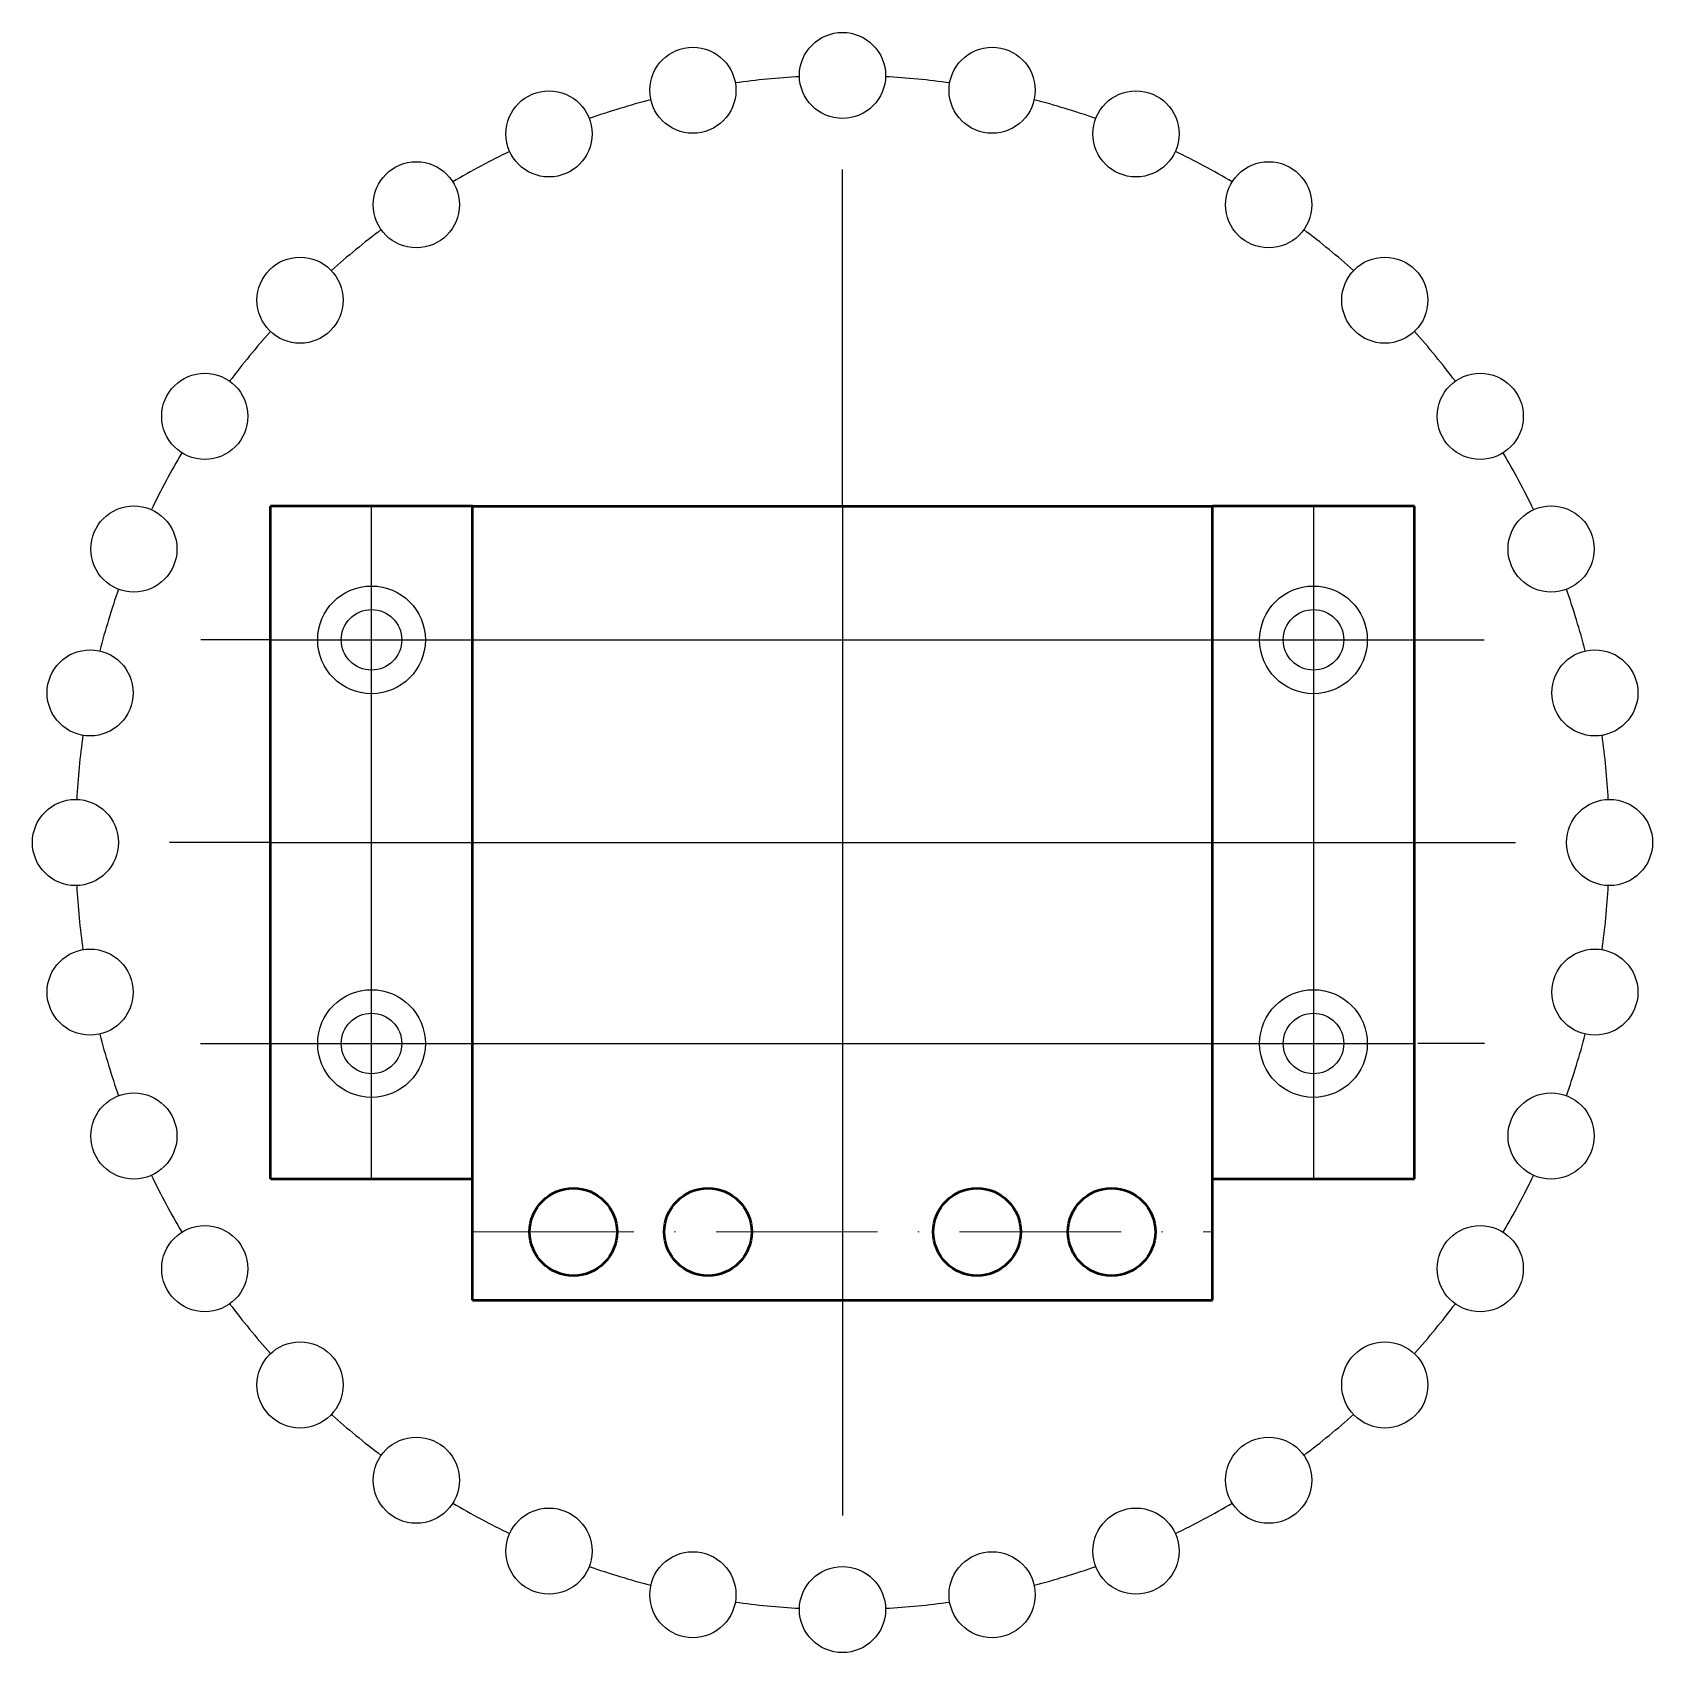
# Model space of a CAD drawing. Extents: x 46 to 166, y 78 to 198.
import ezdxf

# ---------------------------------------------------------------- set-up
doc = ezdxf.new("R2010")
doc.units = 0
doc.header["$MEASUREMENT"] = 0
doc.linetypes.add('ACAD_ISO10W100', pattern=[18, 12, -3, 0, -3])
doc.layers.get('0').update_dxf_attribs({"true_color": 0xffffff})
for name, color, linetype, lineweight, true_color in [('Bottom Stand ... side frames ... holes', 176, 'Continuous', 25, 0x000080), ('Motor Bridge', 18, 'Continuous', 50, 0x000000), ('Motor Bridge ... Construction', 176, 'ACAD_ISO10W100', 13, 0x000080), ('Side Stand', 18, 'Continuous', 50, 0x000000)]:
    doc.layers.add(name, color=color, linetype=linetype, lineweight=lineweight, true_color=true_color)

msp = doc.modelspace()

# ---------------------------------------------------------------- linework, layer by layer
for p, q in [((106.24, 163.14), (106.24, 188.14)), ((71.24, 113.14), (71.24, 163.14)), ((106.24, 163.14), (106.24, 104.14)), ((141.24, 163.14), (141.24, 113.14)), ((63.74, 153.2), (58.56, 153.2)), ((63.74, 153.2), (148.74, 153.2)), ((148.74, 153.2), (153.92, 153.2)), ((63.74, 138.14), (56.24, 138.14)), ((63.74, 138.14), (148.74, 138.14)), ((148.74, 138.14), (156.24, 138.14)), ((58.53, 123.2), (148.74, 123.2)), ((149, 123.22), (153.96, 123.22)), ((106.24, 104.14), (106.24, 88.14))]:
    msp.add_line(p, q)
for centre in [(106.24, 195.14), (95.12, 194.04), (117.36, 194.04), (84.43, 190.8), (128.05, 190.8), (74.57, 185.53), (137.91, 185.53), (65.93, 178.44), (146.54, 178.44), (58.85, 169.81), (153.63, 169.81), (53.58, 159.95), (158.9, 159.95), (50.33, 149.26), (162.15, 149.26), (49.24, 138.14), (163.24, 138.14), (50.33, 127.02), (162.15, 127.02), (53.58, 116.33), (158.9, 116.33), (58.85, 106.47), (153.63, 106.47), (65.93, 97.83), (146.54, 97.83), (74.57, 90.75), (137.91, 90.75), (84.43, 85.48), (128.05, 85.48), (95.12, 82.24), (106.24, 81.14), (117.36, 82.24)]:
    msp.add_circle(centre, 3.2)
for radius, start, end in [(57, 93.217, 98.0328), (57, 81.9672, 86.783), (57, 104.4668, 109.2831), (57, 70.7169, 75.5332), (57, 115.7171, 120.5333), (57, 59.4667, 64.2829), (50, 0, 0), (57, 126.9673, 131.783), (57, 48.217, 53.0327), (57, 138.217, 143.0327), (57, 36.9673, 41.783), (57, 149.4667, 154.2829), (57, 25.7171, 30.5333), (57, 160.7169, 165.5332), (57, 14.4668, 19.2831), (57, 171.9672, 176.783), (57, 3.217, 8.0328), (57, 183.217, 188.0328), (57, 351.9672, 356.783), (57, 194.4668, 199.2831), (57, 340.7169, 345.5332), (57, 205.7171, 210.5333), (57, 329.4667, 334.2829), (57, 216.9673, 221.783), (57, 318.217, 323.0327), (57, 228.217, 233.0327), (57, 306.9673, 311.783), (57, 239.4667, 244.2829), (57, 295.7171, 300.5333), (57, 250.7169, 255.5332), (57, 284.4668, 289.2831), (57, 261.9672, 266.783), (57, 273.217, 278.0328)]:
    msp.add_arc((106.24, 138.14), radius, start, end)
at = {"layer": 'Bottom Stand ... side frames ... holes'}
for centre, radius in [((71.24, 153.2), 4), ((141.24, 153.2), 4), ((71.24, 153.2), 2.25), ((141.24, 153.2), 2.25), ((71.24, 123.2), 4), ((141.24, 123.2), 4), ((71.24, 123.2), 2.25), ((141.24, 123.2), 2.25)]:
    msp.add_circle(centre, radius, dxfattribs=at)
at = {"layer": 'Motor Bridge'}
for p, q in [((78.74, 163.14), (106.24, 163.14)), ((78.74, 133.64), (78.74, 163.14)), ((106.24, 163.14), (133.74, 163.14)), ((133.74, 133.64), (133.74, 163.14)), ((78.74, 104.14), (78.74, 133.64)), ((133.74, 104.14), (133.74, 133.64)), ((78.74, 104.14), (106.24, 104.14)), ((106.24, 104.14), (133.74, 104.14))]:
    msp.add_line(p, q, dxfattribs=at)
for centre in [(86.24, 109.2), (96.24, 109.2), (116.24, 109.2), (126.24, 109.2)]:
    msp.add_circle(centre, 3.25, dxfattribs=at)
at = {"layer": 'Motor Bridge ... Construction'}
msp.add_line((78.74, 109.2), (133.74, 109.2), dxfattribs=at)
at = {"layer": 'Side Stand'}
for p, q in [((63.74, 138.14), (63.74, 163.14)), ((78.74, 163.14), (63.74, 163.14)), ((148.74, 163.14), (133.74, 163.14)), ((148.74, 138.14), (148.74, 163.14)), ((63.74, 113.14), (63.74, 138.14)), ((148.74, 113.14), (148.74, 138.14)), ((63.74, 113.14), (78.74, 113.14)), ((133.74, 113.14), (148.74, 113.14))]:
    msp.add_line(p, q, dxfattribs=at)

doc.saveas('drawing.dxf')
